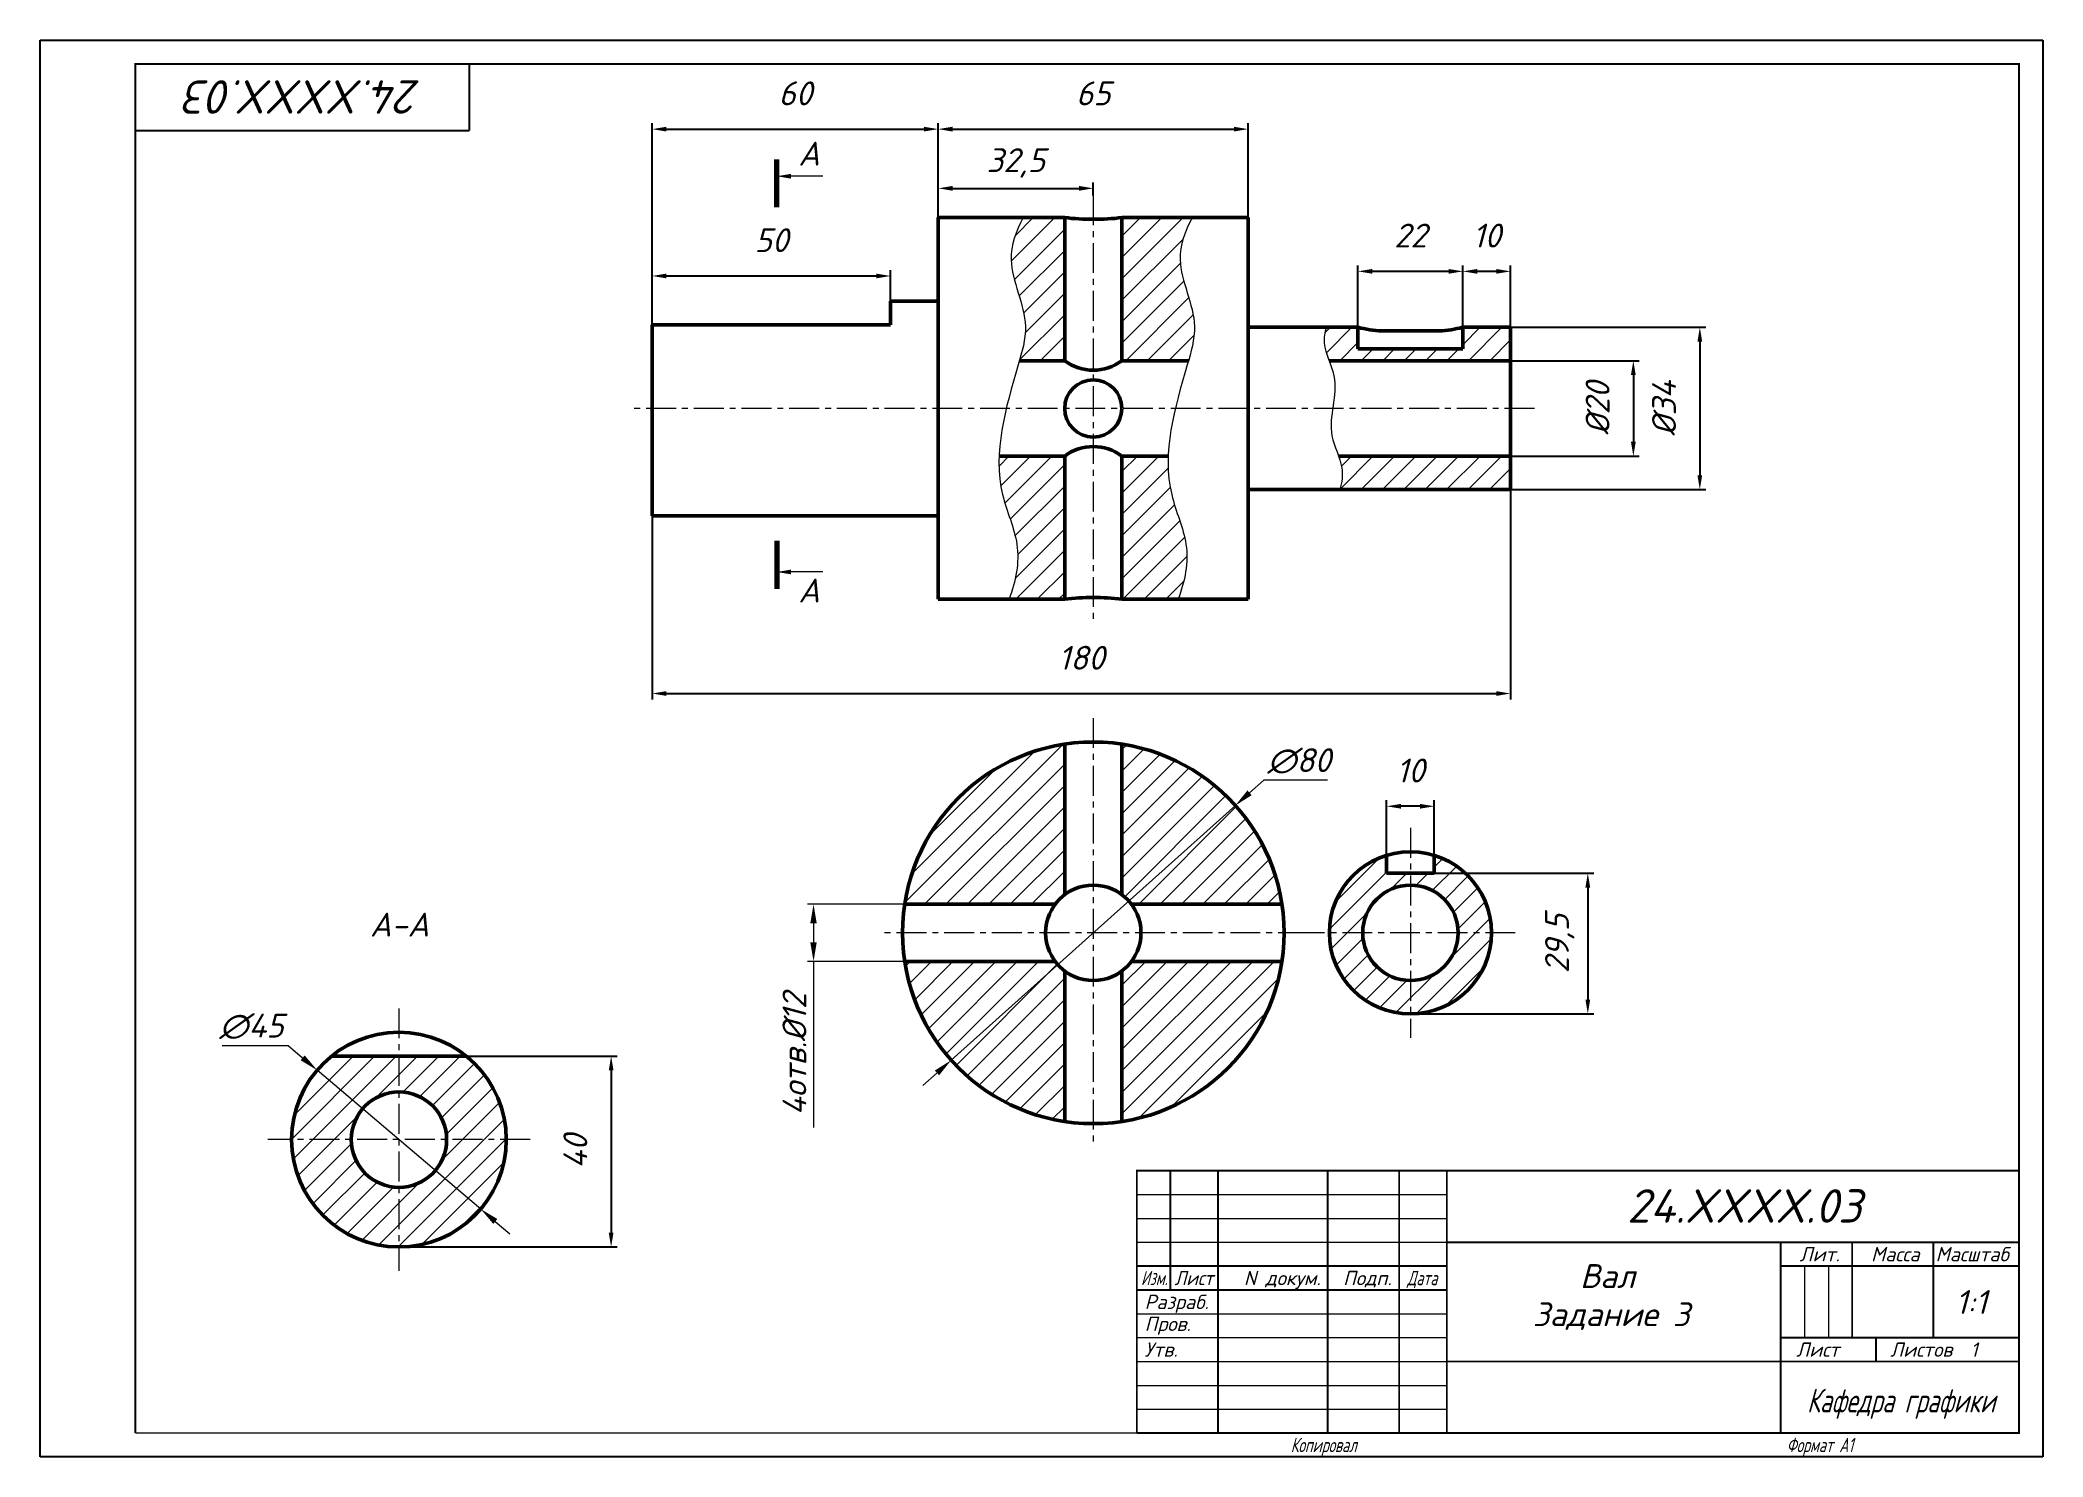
# Model space of a CAD drawing. Header units: millimetres. Extents: x 0 to 420, y 0 to 297.
import ezdxf
from ezdxf.enums import TextEntityAlignment as Align

# ---------------------------------------------------------------- set-up
doc = ezdxf.new("R2010")
doc.units = ezdxf.units.MM
doc.linetypes.add('CENTER', pattern=[2, 1.25, -0.25, 0.25, -0.25])
doc.layers.get('0').update_dxf_attribs({"lineweight": 15})
for name, color, linetype, lineweight in [('Осевая', 7, 'CENTER', 15), ('ОСН', 7, 'Continuous', 50), ('Размер', 7, 'Continuous', 18), ('Тонкая', 7, 'Continuous', 18)]:
    doc.layers.add(name, color=color, linetype=linetype, lineweight=lineweight)
doc.styles.add('ESKD', font='isocpeur.ttf', dxfattribs={"oblique": 15})
doc.styles.get("Standard").update_dxf_attribs({"font": 'isocpeur.ttf', "oblique": 15})
doc.dimstyles.new('ESKD', dxfattribs={"dimtxt": 5, "dimasz": 4, "dimexe": 1.25, "dimexo": 0, "dimgap": 1.5, "dimtad": 3, "dimdec": 0, "dimdsep": 46, "dimtxsty": 'ESKD', "dimcen": 1.5, "dimdle": 1.25, "dimclrd": 256, "dimclre": 256, "dimclrt": 256, "dimazin": 2, "dimtfac": 0.766667, "dimtdec": 0, "dimtmove": 0, "dimatfit": 3, "dimtvp": 1.5, "dimtolj": 1, "dimtzin": 0, "dimlwd": -1, "dimlwe": -1, "dimarcsym": 0})
doc.dimstyles.new('ISO-25', dxfattribs={"dimtxt": 5, "dimasz": 3, "dimexe": 1.25, "dimexo": 0, "dimgap": 1.5, "dimtad": 0, "dimdec": 0, "dimzin": 0, "dimdsep": 46, "dimtxsty": 'ESKD', "dimcen": -3, "dimdle": 1.25, "dimadec": 0, "dimazin": 0, "dimtfac": 0.766667, "dimtdec": 0, "dimtofl": 0, "dimtmove": 2, "dimatfit": 3, "dimtvp": 1.5, "dimtolj": 1, "dimtzin": 0, "dimarcsym": 0})
pattern_1 = [(45, (0, 6.612), (-2.245064, 2.245064), [])]

# ---------------------------------------------------------------- blocks, each defined once
blk = doc.blocks.new('*D1')
at = {"layer": 'DEFPOINTS', "color": 0, "ltscale": 5, "transparency": 16777216}
for p in [(178.36, 247.55), (178.36, 242.29), (128.36, 237.29)]:
    blk.add_point(p, dxfattribs=at)
at = {"layer": 'Размер', "color": 0, "lineweight": -2, "ltscale": 5, "transparency": 16777216}
for p, q in [((128.36, 237.29), (128.36, 248.8)), ((178.36, 242.29), (178.36, 248.8)), ((131.36, 247.55), (175.36, 247.55))]:
    blk.add_line(p, q, dxfattribs=at)
at = {"layer": 'Размер', "color": 0, "ltscale": 5, "transparency": 16777216}
for points in [[(131.36, 248.05), (131.36, 247.05), (128.36, 247.55)], [(175.36, 248.05), (175.36, 247.05), (178.36, 247.55)]]:
    blk.add_solid(points, dxfattribs=at)
at = {"layer": 'Размер', "color": 0, "ltscale": 5, "transparency": 16777216, "insert": (153.36, 255.05), "char_height": 5, "attachment_point": 5, "style": 'ESKD'}
blk.add_mtext('\\A1;50', dxfattribs=at)
blk = doc.blocks.new('*D2')
at = {"layer": 'DEFPOINTS', "color": 0, "ltscale": 5, "transparency": 16777216}
for p in [(188.36, 278.33), (188.36, 259.79), (128.36, 237.29)]:
    blk.add_point(p, dxfattribs=at)
at = {"layer": 'Размер', "color": 0, "lineweight": -2, "ltscale": 5, "transparency": 16777216}
for p, q in [((128.36, 237.29), (128.36, 279.58)), ((131.36, 278.33), (185.36, 278.33)), ((188.36, 259.79), (188.36, 279.58))]:
    blk.add_line(p, q, dxfattribs=at)
at = {"layer": 'Размер', "color": 0, "ltscale": 5, "transparency": 16777216}
for points in [[(131.36, 278.83), (131.36, 277.83), (128.36, 278.33)], [(185.36, 278.83), (185.36, 277.83), (188.36, 278.33)]]:
    blk.add_solid(points, dxfattribs=at)
at = {"layer": 'Размер', "color": 0, "ltscale": 5, "transparency": 16777216, "insert": (158.36, 285.83), "char_height": 5, "attachment_point": 5, "style": 'ESKD'}
blk.add_mtext('\\A1;60', dxfattribs=at)
blk = doc.blocks.new('*D3')
at = {"layer": 'DEFPOINTS', "color": 0, "ltscale": 5, "transparency": 16777216}
for p in [(253.36, 278.33), (188.36, 259.79), (253.36, 259.79)]:
    blk.add_point(p, dxfattribs=at)
at = {"layer": 'Размер', "color": 0, "lineweight": -2, "ltscale": 5, "transparency": 16777216}
for p, q in [((188.36, 259.79), (188.36, 279.58)), ((191.36, 278.33), (250.36, 278.33)), ((253.36, 259.79), (253.36, 279.58))]:
    blk.add_line(p, q, dxfattribs=at)
at = {"layer": 'Размер', "color": 0, "ltscale": 5, "transparency": 16777216}
for points in [[(191.36, 278.83), (191.36, 277.83), (188.36, 278.33)], [(250.36, 278.83), (250.36, 277.83), (253.36, 278.33)]]:
    blk.add_solid(points, dxfattribs=at)
at = {"layer": 'Размер', "color": 0, "ltscale": 5, "transparency": 16777216, "insert": (220.86, 285.83), "char_height": 5, "attachment_point": 5, "style": 'ESKD'}
blk.add_mtext('\\A1;65', dxfattribs=at)
blk = doc.blocks.new('*D4')
at = {"layer": 'DEFPOINTS', "color": 0, "ltscale": 5, "transparency": 16777216}
for p in [(298.36, 248.52), (298.36, 236.79), (308.36, 236.79)]:
    blk.add_point(p, dxfattribs=at)
at = {"layer": 'Размер', "color": 0, "lineweight": -2, "ltscale": 5, "transparency": 16777216}
for p, q in [((298.36, 236.79), (298.36, 249.77)), ((305.36, 248.52), (301.36, 248.52)), ((308.36, 236.79), (308.36, 249.77))]:
    blk.add_line(p, q, dxfattribs=at)
at = {"layer": 'Размер', "color": 0, "ltscale": 5, "transparency": 16777216}
for points in [[(301.36, 249.02), (301.36, 248.02), (298.36, 248.52)], [(305.36, 249.02), (305.36, 248.02), (308.36, 248.52)]]:
    blk.add_solid(points, dxfattribs=at)
at = {"layer": 'Размер', "color": 0, "ltscale": 5, "transparency": 16777216, "insert": (303.36, 256.02), "char_height": 5, "attachment_point": 5, "style": 'ESKD'}
blk.add_mtext('\\A1;10', dxfattribs=at)
blk = doc.blocks.new('*D5')
at = {"layer": 'DEFPOINTS', "color": 0, "ltscale": 5, "transparency": 16777216}
for p in [(276.36, 248.52), (276.36, 236.79), (298.36, 236.79)]:
    blk.add_point(p, dxfattribs=at)
at = {"layer": 'Размер', "color": 0, "lineweight": -2, "ltscale": 5, "transparency": 16777216}
for p, q in [((276.36, 236.79), (276.36, 249.77)), ((295.36, 248.52), (279.36, 248.52)), ((298.36, 236.79), (298.36, 249.77))]:
    blk.add_line(p, q, dxfattribs=at)
at = {"layer": 'Размер', "color": 0, "ltscale": 5, "transparency": 16777216}
for points in [[(279.36, 249.02), (279.36, 248.02), (276.36, 248.52)], [(295.36, 249.02), (295.36, 248.02), (298.36, 248.52)]]:
    blk.add_solid(points, dxfattribs=at)
at = {"layer": 'Размер', "color": 0, "ltscale": 5, "transparency": 16777216, "insert": (287.36, 256.02), "char_height": 5, "attachment_point": 5, "style": 'ESKD'}
blk.add_mtext('\\A1;22', dxfattribs=at)
blk = doc.blocks.new('*D6')
at = {"layer": 'DEFPOINTS', "color": 0, "ltscale": 5, "transparency": 16777216}
for p in [(308.36, 229.79), (308.36, 209.79), (334.11, 209.79)]:
    blk.add_point(p, dxfattribs=at)
at = {"layer": 'Размер', "color": 0, "lineweight": -2, "ltscale": 5, "transparency": 16777216}
for p, q in [((308.36, 229.79), (335.36, 229.79)), ((334.11, 226.79), (334.11, 212.79)), ((308.36, 209.79), (335.36, 209.79))]:
    blk.add_line(p, q, dxfattribs=at)
at = {"layer": 'Размер', "color": 0, "ltscale": 5, "transparency": 16777216}
for points in [[(333.61, 226.79), (334.61, 226.79), (334.11, 229.79)], [(333.61, 212.79), (334.61, 212.79), (334.11, 209.79)]]:
    blk.add_solid(points, dxfattribs=at)
at = {"layer": 'Размер', "color": 0, "ltscale": 5, "transparency": 16777216, "insert": (326.61, 219.79), "char_height": 5, "attachment_point": 5, "rotation": 90, "style": 'ESKD'}
blk.add_mtext('\\A1;%%c20', dxfattribs=at)
blk = doc.blocks.new('*D7')
at = {"layer": 'DEFPOINTS', "color": 0, "ltscale": 5, "transparency": 16777216}
for p in [(308.36, 236.79), (308.36, 202.79), (348.05, 202.79)]:
    blk.add_point(p, dxfattribs=at)
at = {"layer": 'Размер', "color": 0, "lineweight": -2, "ltscale": 5, "transparency": 16777216}
for p, q in [((308.36, 236.79), (349.3, 236.79)), ((348.05, 233.79), (348.05, 205.79)), ((308.36, 202.79), (349.3, 202.79))]:
    blk.add_line(p, q, dxfattribs=at)
at = {"layer": 'Размер', "color": 0, "ltscale": 5, "transparency": 16777216}
for points in [[(347.55, 233.79), (348.55, 233.79), (348.05, 236.79)], [(347.55, 205.79), (348.55, 205.79), (348.05, 202.79)]]:
    blk.add_solid(points, dxfattribs=at)
at = {"layer": 'Размер', "color": 0, "ltscale": 5, "transparency": 16777216, "insert": (340.55, 219.79), "char_height": 5, "attachment_point": 5, "rotation": 90, "style": 'ESKD'}
blk.add_mtext('\\A1;%%c34', dxfattribs=at)
blk = doc.blocks.new('*D8')
at = {"layer": 'DEFPOINTS', "color": 0, "ltscale": 5, "transparency": 16777216}
for p in [(89.41, 84.01), (75.26, 44.01), (119.75, 44.01)]:
    blk.add_point(p, dxfattribs=at)
at = {"layer": 'Размер', "color": 0, "lineweight": -2, "ltscale": 5, "transparency": 16777216}
for p, q in [((89.41, 84.01), (121, 84.01)), ((119.75, 81.01), (119.75, 47.01)), ((75.26, 44.01), (121, 44.01))]:
    blk.add_line(p, q, dxfattribs=at)
at = {"layer": 'Размер', "color": 0, "ltscale": 5, "transparency": 16777216}
for points in [[(119.25, 81.01), (120.25, 81.01), (119.75, 84.01)], [(119.25, 47.01), (120.25, 47.01), (119.75, 44.01)]]:
    blk.add_solid(points, dxfattribs=at)
at = {"layer": 'Размер', "color": 0, "ltscale": 5, "transparency": 16777216, "insert": (112.25, 64.01), "char_height": 5, "attachment_point": 5, "rotation": 90, "style": 'ESKD'}
blk.add_mtext('\\A1;40', dxfattribs=at)
blk = doc.blocks.new('*D9')
at = {"layer": 'DEFPOINTS', "color": 0, "ltscale": 5, "transparency": 16777216}
for p in [(220.86, 265.92), (220.86, 264.43), (188.36, 259.79)]:
    blk.add_point(p, dxfattribs=at)
at = {"layer": 'Размер', "color": 0, "lineweight": -2, "ltscale": 5, "transparency": 16777216}
for p, q in [((188.36, 259.79), (188.36, 267.17)), ((191.36, 265.92), (217.86, 265.92)), ((220.86, 264.43), (220.86, 267.17))]:
    blk.add_line(p, q, dxfattribs=at)
at = {"layer": 'Размер', "color": 0, "ltscale": 5, "transparency": 16777216}
for points in [[(191.36, 266.42), (191.36, 265.42), (188.36, 265.92)], [(217.86, 266.42), (217.86, 265.42), (220.86, 265.92)]]:
    blk.add_solid(points, dxfattribs=at)
at = {"layer": 'Размер', "color": 0, "ltscale": 5, "transparency": 16777216, "insert": (204.61, 271.24), "char_height": 5, "attachment_point": 5, "style": 'ESKD'}
blk.add_mtext('\\A1;32,5', dxfattribs=at)
blk = doc.blocks.new('*D10')
at = {"layer": 'DEFPOINTS', "color": 0, "ltscale": 5, "transparency": 16777216}
for p in [(181.31, 115.86), (162.19, 103.86), (181.31, 103.86)]:
    blk.add_point(p, dxfattribs=at)
at = {"layer": 'Размер', "ltscale": 5, "transparency": 16777216}
for p, q in [((181.31, 115.86), (160.94, 115.86)), ((162.19, 111.86), (162.19, 107.86)), ((181.31, 103.86), (160.94, 103.86)), ((162.19, 103.86), (162.19, 69.02))]:
    blk.add_line(p, q, dxfattribs=at)
for points in [[(161.52, 111.86), (162.86, 111.86), (162.19, 115.86)], [(161.52, 107.86), (162.86, 107.86), (162.19, 103.86)]]:
    blk.add_solid(points, dxfattribs=at)
at = {"layer": 'Размер', "ltscale": 5, "transparency": 16777216, "insert": (158.19, 84.44), "char_height": 5, "attachment_point": 5, "rotation": 90, "style": 'ESKD'}
blk.add_mtext('\\A1;4отв.%%c12', dxfattribs=at)
blk = doc.blocks.new('*D11')
at = {"layer": 'DEFPOINTS', "color": 0, "ltscale": 5, "transparency": 16777216}
for p in [(292.36, 122.36), (287.36, 92.86), (324.56, 92.86)]:
    blk.add_point(p, dxfattribs=at)
at = {"layer": 'Размер', "color": 0, "lineweight": -2, "ltscale": 5, "transparency": 16777216}
for p, q in [((292.36, 122.36), (325.81, 122.36)), ((324.56, 119.36), (324.56, 95.86)), ((287.36, 92.86), (325.81, 92.86))]:
    blk.add_line(p, q, dxfattribs=at)
at = {"layer": 'Размер', "color": 0, "ltscale": 5, "transparency": 16777216}
for points in [[(324.06, 119.36), (325.06, 119.36), (324.56, 122.36)], [(324.06, 95.86), (325.06, 95.86), (324.56, 92.86)]]:
    blk.add_solid(points, dxfattribs=at)
at = {"layer": 'Размер', "color": 0, "ltscale": 5, "transparency": 16777216, "insert": (318.67, 107.61), "char_height": 5, "attachment_point": 5, "rotation": 90, "style": 'ESKD'}
blk.add_mtext('\\A1;29,5', dxfattribs=at)
blk = doc.blocks.new('*D12')
at = {"layer": 'DEFPOINTS', "color": 0, "ltscale": 5, "transparency": 16777216}
for p in [(282.36, 136.39), (282.36, 126.11), (292.36, 126.11)]:
    blk.add_point(p, dxfattribs=at)
at = {"layer": 'Размер', "color": 0, "lineweight": -2, "ltscale": 5, "transparency": 16777216}
for p, q in [((282.36, 126.11), (282.36, 137.64)), ((289.36, 136.39), (285.36, 136.39)), ((292.36, 126.11), (292.36, 137.64))]:
    blk.add_line(p, q, dxfattribs=at)
at = {"layer": 'Размер', "color": 0, "ltscale": 5, "transparency": 16777216}
for points in [[(285.36, 136.89), (285.36, 135.89), (282.36, 136.39)], [(289.36, 136.89), (289.36, 135.89), (292.36, 136.39)]]:
    blk.add_solid(points, dxfattribs=at)
at = {"layer": 'Размер', "color": 0, "ltscale": 5, "transparency": 16777216, "insert": (287.36, 143.89), "char_height": 5, "attachment_point": 5, "style": 'ESKD'}
blk.add_mtext('\\A1;10', dxfattribs=at)
blk = doc.blocks.new('*D13')
at = {"layer": 'DEFPOINTS', "color": 0, "ltscale": 5, "transparency": 16777216}
for p in [(308.36, 202.79), (128.36, 197.29), (308.36, 160.02)]:
    blk.add_point(p, dxfattribs=at)
at = {"layer": 'Размер', "color": 0, "lineweight": -2, "ltscale": 5, "transparency": 16777216}
for p, q in [((308.36, 202.79), (308.36, 158.77)), ((128.36, 197.29), (128.36, 158.77)), ((131.36, 160.02), (305.36, 160.02))]:
    blk.add_line(p, q, dxfattribs=at)
at = {"layer": 'Размер', "color": 0, "ltscale": 5, "transparency": 16777216}
for points in [[(131.36, 160.52), (131.36, 159.52), (128.36, 160.02)], [(305.36, 160.52), (305.36, 159.52), (308.36, 160.02)]]:
    blk.add_solid(points, dxfattribs=at)
at = {"layer": 'Размер', "color": 0, "ltscale": 5, "transparency": 16777216, "insert": (218.36, 167.52), "char_height": 5, "attachment_point": 5, "style": 'ESKD'}
blk.add_mtext('\\A1;180', dxfattribs=at)
blk = doc.blocks.new('*D14')
at = {"layer": 'DEFPOINTS', "color": 0, "ltscale": 5, "transparency": 16777216}
for p in [(250.65, 136.55), (191.07, 83.17)]:
    blk.add_point(p, dxfattribs=at)
at = {"layer": 'Размер', "ltscale": 5, "transparency": 16777216}
for p, q in [((256.61, 141.89), (253.63, 139.22)), ((269.95, 141.89), (256.61, 141.89)), ((191.07, 83.17), (250.65, 136.55)), ((188.09, 80.5), (185.11, 77.83))]:
    blk.add_line(p, q, dxfattribs=at)
for points in [[(253.19, 139.72), (254.08, 138.72), (250.65, 136.55)], [(187.64, 81), (188.53, 80.01), (191.07, 83.17)]]:
    blk.add_solid(points, dxfattribs=at)
at = {"layer": 'Размер', "ltscale": 5, "transparency": 16777216, "insert": (264.03, 145.89), "char_height": 5, "attachment_point": 5, "style": 'ESKD'}
blk.add_mtext('\\A1;∅80', dxfattribs=at)
blk = doc.blocks.new('*D15')
at = {"layer": 'DEFPOINTS', "color": 0, "ltscale": 5, "transparency": 16777216}
for p in [(58.11, 81.07), (92.42, 51.95)]:
    blk.add_point(p, dxfattribs=at)
at = {"layer": 'Размер', "ltscale": 5, "transparency": 16777216}
for p, q in [((38.17, 86.25), (52.01, 86.25)), ((52.01, 86.25), (55.06, 83.66)), ((92.42, 51.95), (58.11, 81.07)), ((95.47, 49.36), (98.52, 46.77))]:
    blk.add_line(p, q, dxfattribs=at)
for points in [[(55.49, 84.17), (54.63, 83.15), (58.11, 81.07)], [(95.9, 49.87), (95.04, 48.85), (92.42, 51.95)]]:
    blk.add_solid(points, dxfattribs=at)
at = {"layer": 'Размер', "ltscale": 5, "transparency": 16777216, "insert": (44.34, 90.25), "char_height": 5, "attachment_point": 5, "style": 'ESKD'}
blk.add_mtext('\\A1;∅45', dxfattribs=at)

msp = doc.modelspace()

# ---------------------------------------------------------------- hatches: boundary and pattern name
at = {"layer": 'Тонкая', "ltscale": 5}
h = msp.add_hatch(dxfattribs=at)
h.set_pattern_fill('ANSI31', color=256, style=0)
h.set_pattern_definition(pattern_1)
edge = h.paths.add_edge_path()
edge.add_line((226.86, 229.79), (240.83, 229.79))
edge.add_spline(control_points=[(240.83, 229.79), (241.52, 232.19), (243.34, 239.24), (237.39, 249.6), (240.05, 256.91), (241.63, 259.79)], knot_values=[7.550335, 7.550335, 7.550335, 7.550335, 14.850727, 29.169205, 38.701927, 38.701927, 38.701927, 38.701927], degree=3, periodic=0)
edge.add_line((241.63, 259.79), (226.86, 259.79))
edge.add_line((226.86, 259.79), (226.86, 229.79))
edge = h.paths.add_edge_path()
edge.add_spline(control_points=[(206.18, 259.79), (204.6, 256.91), (201.94, 249.6), (207.89, 239.24), (206.07, 232.19), (205.38, 229.79)], knot_values=[7.550335, 7.550335, 7.550335, 7.550335, 17.083057, 31.401535, 38.701927, 38.701927, 38.701927, 38.701927], degree=3, periodic=0)
edge.add_line((205.38, 229.79), (214.86, 229.79))
edge.add_line((214.86, 229.79), (214.86, 259.79))
edge.add_line((214.86, 259.79), (206.18, 259.79))
edge = h.paths.add_edge_path()
edge.add_line((214.86, 209.79), (201.11, 209.79))
edge.add_spline(control_points=[(201.11, 209.79), (201.01, 207.08), (201.47, 200.81), (206.11, 190.89), (204.64, 183.62), (203.19, 179.79)], knot_values=[58.78444, 58.78444, 58.78444, 58.78444, 66.991224, 77.833348, 89.89622, 89.89622, 89.89622, 89.89622], degree=3, periodic=0)
edge.add_line((203.19, 179.79), (214.86, 179.79))
edge.add_line((214.86, 179.79), (214.86, 209.79))
edge = h.paths.add_edge_path()
edge.add_line((226.86, 179.79), (238.64, 179.79))
edge.add_spline(control_points=[(238.64, 179.79), (240.1, 183.62), (241.56, 190.89), (236.93, 200.81), (236.46, 207.08), (236.56, 209.79)], knot_values=[58.78444, 58.78444, 58.78444, 58.78444, 70.847312, 81.689436, 89.89622, 89.89622, 89.89622, 89.89622], degree=3, periodic=0)
edge.add_line((236.56, 209.79), (226.86, 209.79))
edge.add_line((226.86, 209.79), (226.86, 179.79))
h = msp.add_hatch(dxfattribs=at)
h.set_pattern_fill('ANSI31', color=256, style=0)
h.set_pattern_definition(pattern_1)
edge = h.paths.add_edge_path()
edge.add_line((298.36, 236.79), (298.36, 232.29))
edge.add_line((298.36, 232.29), (276.36, 232.29))
edge.add_line((276.36, 232.29), (276.36, 236.79))
edge.add_line((276.36, 236.79), (269.75, 236.79))
edge.add_spline(control_points=[(269.75, 236.79), (269.38, 235.69), (268.99, 233.38), (269.85, 231.03), (270.31, 229.79)], knot_values=[6.498099, 6.498099, 6.498099, 6.498099, 10.056868, 13.929068, 13.929068, 13.929068, 13.929068], degree=3, periodic=0)
edge.add_line((270.31, 229.79), (308.36, 229.79))
edge.add_line((308.36, 229.79), (308.36, 236.79))
edge.add_line((308.36, 236.79), (298.36, 236.79))
edge = h.paths.add_edge_path()
edge.add_spline(control_points=[(272.29, 209.79), (272.58, 208.97), (273.3, 206.66), (273, 204.31), (272.58, 202.79)], knot_values=[34.210208, 34.210208, 34.210208, 34.210208, 36.808602, 41.516483, 41.516483, 41.516483, 41.516483], degree=3, periodic=0)
edge.add_line((272.58, 202.79), (308.36, 202.79))
edge.add_line((308.36, 202.79), (308.36, 209.79))
edge.add_line((308.36, 209.79), (272.29, 209.79))
at = {"layer": 'Тонкая', "ltscale": 10}
h = msp.add_hatch(dxfattribs=at)
h.set_pattern_fill('ANSI31', color=256, style=0)
h.set_pattern_definition([(45, (244.1947, -382.1978), (-2.245064, 2.245064), [])])
h.paths.add_polyline_path([(226.86, 70.31), (234.6, 72.29), (241.79, 75.77), (248.14, 80.61), (253.41, 86.61), (257.38, 93.54), (259.9, 101.12), (260.41, 103.86), (228.86, 103.86), (226.86, 101.86)])
h.paths.add_polyline_path([(260.41, 115.86), (258.43, 123.6), (254.95, 130.79), (250.11, 137.14), (244.11, 142.41), (237.18, 146.38), (229.6, 148.9), (226.86, 149.41), (226.86, 117.86), (228.86, 115.86)])
h.paths.add_polyline_path([(214.86, 149.41), (207.12, 147.43), (199.93, 143.95), (193.58, 139.11), (188.31, 133.11), (184.34, 126.18), (181.83, 118.6), (181.31, 115.86), (212.86, 115.86), (214.86, 117.86)])
h.paths.add_polyline_path([(181.31, 103.86), (183.29, 96.12), (186.77, 88.93), (191.61, 82.58), (197.61, 77.31), (204.54, 73.34), (212.12, 70.83), (214.86, 70.31), (214.86, 101.86), (212.86, 103.86)])
at = {"layer": 'Тонкая'}
h = msp.add_hatch(dxfattribs=at)
h.set_pattern_fill('ANSI31', color=256, style=0)
h.set_pattern_definition([(45, (-208.9787, -382.1978), (-2.245064, 2.245064), [])])
h.paths.add_polyline_path([(282.36, 126.11), (277.69, 123.84), (273.92, 120.27), (271.4, 115.72), (270.38, 110.63), (270.94, 105.46), (273.04, 100.71), (276.47, 96.81), (280.92, 94.13), (285.97, 92.92), (287.36, 92.86), (292.5, 93.65), (297.15, 95.96), (300.89, 99.57), (303.37, 104.13), (304.35, 109.23), (303.75, 114.39), (301.61, 119.13), (298.15, 123), (293.68, 125.65), (292.36, 126.11), (292.36, 122.36), (282.36, 122.36)])
h.paths.add_polyline_path([(297.36, 109.86), (296.57, 105.97), (294.33, 102.69), (290.99, 100.54), (287.07, 99.87), (283.2, 100.77), (279.99, 103.11), (277.94, 106.51), (277.38, 110.44), (278.39, 114.29), (280.83, 117.43), (284.29, 119.38), (288.24, 119.82), (292.05, 118.7), (295.12, 116.17), (296.96, 112.66)])
h = msp.add_hatch(dxfattribs=at)
h.set_pattern_fill('ANSI31', color=256, style=0)
h.set_pattern_definition([(45, (-282.2425, -425.5495), (-2.245064, 2.245064), [])])
h.paths.add_polyline_path([(61.12, 84.01), (57.01, 79.66), (54.19, 74.39), (52.86, 68.56), (53.11, 62.58), (54.93, 56.88), (58.18, 51.86), (62.65, 47.88), (68, 45.21), (73.87, 44.05), (75.26, 44.01), (81.19, 44.8), (86.7, 47.13), (91.4, 50.83), (94.96, 55.64), (97.13, 61.22), (97.75, 67.17), (96.79, 73.07), (94.3, 78.51), (90.46, 83.1), (89.41, 84.01)])
h.paths.add_polyline_path([(85.26, 66.51), (84.47, 62.62), (82.23, 59.34), (78.89, 57.19), (74.97, 56.51), (71.1, 57.42), (67.89, 59.75), (65.84, 63.16), (65.28, 67.09), (66.3, 70.93), (68.73, 74.08), (72.19, 76.03), (76.14, 76.47), (79.95, 75.34), (83.02, 72.82), (84.86, 69.3)])

# ---------------------------------------------------------------- linework, layer by layer
for p, q in [((230, 55), (295, 55)), ((230, 50), (295, 50)), ((230, 45), (295, 45)), ((370, 40), (370, 25)), ((370, 40), (370, 25)), ((375, 40), (375, 25)), ((375, 40), (375, 25)), ((230, 30), (295, 30)), ((230, 25), (295, 25)), ((230, 20), (295, 20)), ((230, 15), (295, 15)), ((230, 10), (295, 10)), ((230, 5), (20, 5))]:
    msp.add_line(p, q)
at = {"const_width": 0.4}
for points in [[(20, 5), (20, 292), (415, 292), (415, 5), (230, 5)], [(90, 292), (90, 278)], [(20, 278), (90, 278)], [(230, 5), (230, 60), (415, 60)], [(237, 35), (237, 60)], [(247, 5), (247, 60)], [(270, 5), (270, 60)], [(285, 60), (285, 5)], [(295, 5), (295, 60)], [(295, 45), (415, 45)], [(365, 45), (365, 5)], [(380, 45), (380, 25)], [(380, 45), (380, 25)], [(397, 45), (397, 25)], [(397, 45), (397, 25)], [(230, 40), (295, 40)], [(365, 40), (415, 40)], [(365, 40), (415, 40)], [(230, 35), (295, 35)], [(365, 25), (415, 25)], [(365, 25), (415, 25)], [(385, 25), (385, 20)], [(385, 25), (385, 20)], [(295, 20), (415, 20)]]:
    msp.add_lwpolyline(points, dxfattribs=at)
at = {"layer": 'DEFPOINTS'}
for p, q in [((0, 297), (420, 297)), ((0, 0), (0, 297)), ((420, 297), (420, 0)), ((420, 0), (0, 0))]:
    msp.add_line(p, q, dxfattribs=at)
at = {"layer": 'Осевая', "ltscale": 5}
for p, q in [((220.86, 264.43), (220.86, 175.15)), ((313.36, 219.79), (123.36, 219.79)), ((220.86, 154.86), (220.86, 64.86)), ((287.36, 131.86), (287.36, 87.86)), ((265.86, 109.86), (175.86, 109.86)), ((309.36, 109.86), (265.36, 109.86)), ((75.26, 94.01), (75.26, 39.01)), ((102.76, 66.51), (47.76, 66.51))]:
    msp.add_line(p, q, dxfattribs=at)
at = {"layer": 'ОСН', "lineweight": 70, "ltscale": 5}
for p, q in [((154.5, 261.96), (154.5, 271.96)), ((154.5, 192), (154.5, 182))]:
    msp.add_line(p, q, dxfattribs=at)
at = {"layer": 'ОСН', "ltscale": 10}
for p, q in [((188.36, 259.79), (188.36, 179.79)), ((188.36, 259.79), (214.86, 259.79)), ((214.86, 259.79), (214.86, 229.79)), ((226.86, 259.79), (253.36, 259.79)), ((226.86, 259.79), (226.86, 229.79)), ((253.36, 259.79), (253.36, 179.79)), ((178.36, 242.29), (188.36, 242.29)), ((178.36, 242.29), (178.36, 237.29)), ((128.36, 237.29), (128.36, 197.29)), ((128.36, 237.29), (178.36, 237.29)), ((253.36, 236.79), (276.36, 236.79)), ((276.36, 236.79), (276.36, 232.29)), ((281.36, 236.04), (293.36, 236.04)), ((298.36, 236.79), (308.36, 236.79)), ((298.36, 236.79), (298.36, 232.29)), ((308.36, 236.79), (308.36, 202.79)), ((276.36, 232.29), (298.36, 232.29)), ((214.86, 229.79), (205.38, 229.79)), ((240.83, 229.79), (226.86, 229.79)), ((270.31, 229.79), (308.36, 229.79)), ((214.86, 209.79), (201.11, 209.79)), ((214.86, 179.79), (214.86, 209.79)), ((226.86, 179.79), (226.86, 209.79)), ((236.56, 209.79), (226.86, 209.79)), ((272.29, 209.79), (308.36, 209.79)), ((253.36, 202.79), (308.36, 202.79)), ((128.36, 197.29), (188.36, 197.29)), ((188.36, 179.79), (214.86, 179.79)), ((226.86, 179.79), (253.36, 179.79)), ((214.86, 117.86), (214.86, 149.41)), ((226.86, 117.86), (226.86, 149.41)), ((282.36, 122.36), (282.36, 126.11)), ((292.36, 126.11), (292.36, 122.36)), ((282.36, 122.36), (292.36, 122.36)), ((181.31, 115.86), (212.86, 115.86)), ((228.86, 115.86), (260.41, 115.86)), ((181.31, 103.86), (212.86, 103.86)), ((214.86, 70.31), (214.86, 101.86)), ((226.86, 70.31), (226.86, 101.86)), ((228.86, 103.86), (260.41, 103.86)), ((89.41, 84.01), (61.12, 84.01))]:
    msp.add_line(p, q, dxfattribs=at)
for centre, radius in [((220.86, 219.79), 6), ((287.36, 109.86), 10), ((75.26, 66.51), 10)]:
    msp.add_circle(centre, radius, dxfattribs=at)
at = {"layer": 'ОСН', "ltscale": 5}
for centre, radius in [((220.86, 109.86), 40), ((287.36, 109.86), 17), ((220.86, 109.86), 10), ((75.26, 66.51), 22.5)]:
    msp.add_circle(centre, radius, dxfattribs=at)
at = {"layer": 'ОСН', "ltscale": 10}
for centre, radius, start, end in [((220.86, 309.69), 50.26, 263.1438, 276.8562), ((282.39, 259.91), 23.89, 255.3732, 267.5222), ((292.33, 259.91), 23.89, 272.4778, 284.6268), ((220.86, 237.79), 10, 233.1301, 306.8699), ((220.86, 201.79), 10, 53.1301, 126.8699), ((220.86, 129.89), 50.26, 83.1438, 96.8562)]:
    msp.add_arc(centre, radius, start, end, dxfattribs=at)
at = {"layer": 'Размер', "ltscale": 5}
for p, q in [((164.12, 268.46), (157.5, 268.46)), ((164.12, 185.5), (157.5, 185.5))]:
    msp.add_line(p, q, dxfattribs=at)
for points in [[(157.5, 267.96), (157.5, 268.96), (154.5, 268.46)], [(157.5, 186), (157.5, 185), (154.5, 185.5)]]:
    msp.add_solid(points, dxfattribs=at)
at = {"layer": 'Тонкая', "ltscale": 5}
for points, knots in [([(206.18, 259.79), (204.6, 256.91), (201.94, 249.6), (208.06, 238.94), (203.3, 222.68), (198.62, 206.92), (206.11, 190.89), (204.64, 183.62), (203.19, 179.79)], [7.550335, 7.550335, 7.550335, 7.550335, 17.083057, 31.401535, 39.607457, 66.991224, 77.833348, 89.89622, 89.89622, 89.89622, 89.89622]), ([(241.63, 259.79), (240.05, 256.91), (237.39, 249.6), (243.51, 238.94), (238.75, 222.68), (234.07, 206.92), (241.56, 190.89), (240.1, 183.62), (238.64, 179.79)], [7.550335, 7.550335, 7.550335, 7.550335, 17.083057, 31.401535, 39.607457, 66.991224, 77.833348, 89.89622, 89.89622, 89.89622, 89.89622]), ([(269.75, 236.79), (269.38, 235.69), (268.81, 232.36), (273.25, 224.98), (269.04, 215.71), (273.48, 208.09), (273, 204.31), (272.58, 202.79)], [6.498099, 6.498099, 6.498099, 6.498099, 10.056868, 17.196594, 29.747796, 36.808602, 41.516483, 41.516483, 41.516483, 41.516483])]:
    msp.add_open_spline(points, degree=3, knots=knots, dxfattribs=at)

# ---------------------------------------------------------------- texts
at = {"oblique": 15}
msp.add_text('24.XXXX.03', height=7, rotation=180, dxfattribs=at).set_placement((79.92, 288.57))
for s, height, p in [('A', 5, (159.01, 270.7)), ('A', 5, (159.01, 179.11)), ('A-A', 5, (69.18, 109.08)), ('24.XXXX.03', 7, (332.79, 49.11)), ('Лит.', 3, (368.96, 41)), ('Масса', 3, (383.96, 41)), ('Масштаб', 3, (397.5, 41)), ('N докум.', 3, (252.44, 36)), ('Подп.', 3, (273.25, 36)), ('Вал', 5, (322.93, 35.41)), ('Разраб.', 3, (231.63, 31)), ('Пров.', 3, (231.63, 26.4)), ('Задание 3', 5, (313.02, 27.41)), ('Утв.', 3, (231.63, 21)), ('Лист', 3, (368.26, 21)), ('Листов  1', 3, (387.96, 21))]:
    msp.add_text(s, height=height, dxfattribs=at).set_placement(p)
for s, height, width, p in [('Изм.', 3, 0.7, (230.86, 36)), ('Лист', 3, 0.9, (237.89, 36)), ('Дата', 3, 0.7, (286.68, 36)), ('Кафедра графики', 5, 0.7, (370.52, 9.32)), ('Копировал', 3, 0.7, (262.26, 1)), ('Формат А1', 3, 0.7, (366.26, 1))]:
    msp.add_text(s, height=height, dxfattribs=dict(at, width=width)).set_placement(p)
msp.add_text('1:1', height=5, dxfattribs=at).set_placement((404.96, 29.97), align=Align.CENTER)

# ---------------------------------------------------------------- dimensions: what is measured, and where the dimension line sits
at = {"layer": 'Размер', "ltscale": 5}
for base, p1, p2, picture, middle in [((188.36, 278.33), (128.36, 237.29), (188.36, 259.79), '*D2', (158.36, 285.83)), ((253.36, 278.33), (188.36, 259.79), (253.36, 259.79), '*D3', (220.86, 285.83)), ((178.36, 247.55), (128.36, 237.29), (178.36, 242.29), '*D1', (153.36, 255.05)), ((276.36, 248.52), (298.36, 236.79), (276.36, 236.79), '*D5', (287.36, 256.02)), ((298.36, 248.52), (308.36, 236.79), (298.36, 236.79), '*D4', (303.36, 256.02)), ((308.36, 160.02), (128.36, 197.29), (308.36, 202.79), '*D13', (218.36, 167.52)), ((282.36, 136.39), (292.36, 126.11), (282.36, 126.11), '*D12', (287.36, 143.89))]:
    dim = msp.add_linear_dim(base=base, p1=p1, p2=p2, dimstyle='ISO-25', dxfattribs=at)
    dim.commit()
    dim.dimension.update_dxf_attribs({"geometry": picture, "text_midpoint": middle})
dim = msp.add_linear_dim(base=(220.86, 265.92), p1=(188.36, 259.79), p2=(220.86, 264.43), text='32,5', dimstyle='ISO-25', dxfattribs=at)
dim.commit()
dim.dimension.update_dxf_attribs({"geometry": '*D9', "text_midpoint": (204.61, 271.24), "dimtype": 160})
for base, p1, p2, text, dimstyle, picture, middle in [((348.05, 202.79), (308.36, 236.79), (308.36, 202.79), '%%c34', 'ISO-25', '*D7', (340.55, 219.79)), ((334.11, 209.79), (308.36, 229.79), (308.36, 209.79), '%%c20', 'ISO-25', '*D6', (326.61, 219.79)), ((162.19, 103.86), (181.31, 115.86), (181.31, 103.86), '4отв.%%c12', 'ESKD', '*D10', (158.19, 84.44))]:
    dim = msp.add_linear_dim(base=base, p1=p1, p2=p2, angle=90, text=text, dimstyle=dimstyle, dxfattribs=at)
    dim.commit()
    dim.dimension.update_dxf_attribs({"geometry": picture, "text_midpoint": middle})
for p1, p2, picture, middle in [((191.07, 83.17), (250.65, 136.55), '*D14', (264.03, 145.89)), ((92.42, 51.95), (58.11, 81.07), '*D15', (44.34, 90.25))]:
    dim = msp.add_diameter_dim_2p(p1=p1, p2=p2, dimstyle='ESKD', override={"dimtoh": 1}, dxfattribs=at)
    dim.commit()
    dim.dimension.update_dxf_attribs({"geometry": picture, "text_midpoint": middle})
dim = msp.add_linear_dim(base=(324.56, 92.86), p1=(292.36, 122.36), p2=(287.36, 92.86), angle=90, text='29,5', dimstyle='ISO-25', dxfattribs=at)
dim.commit()
dim.dimension.update_dxf_attribs({"geometry": '*D11', "text_midpoint": (318.67, 107.61), "dimtype": 160})
dim = msp.add_linear_dim(base=(119.75, 44.01), p1=(89.41, 84.01), p2=(75.26, 44.01), angle=90, dimstyle='ISO-25', dxfattribs=at)
dim.commit()
dim.dimension.update_dxf_attribs({"geometry": '*D8', "text_midpoint": (112.25, 64.01)})

doc.saveas('drawing.dxf')
